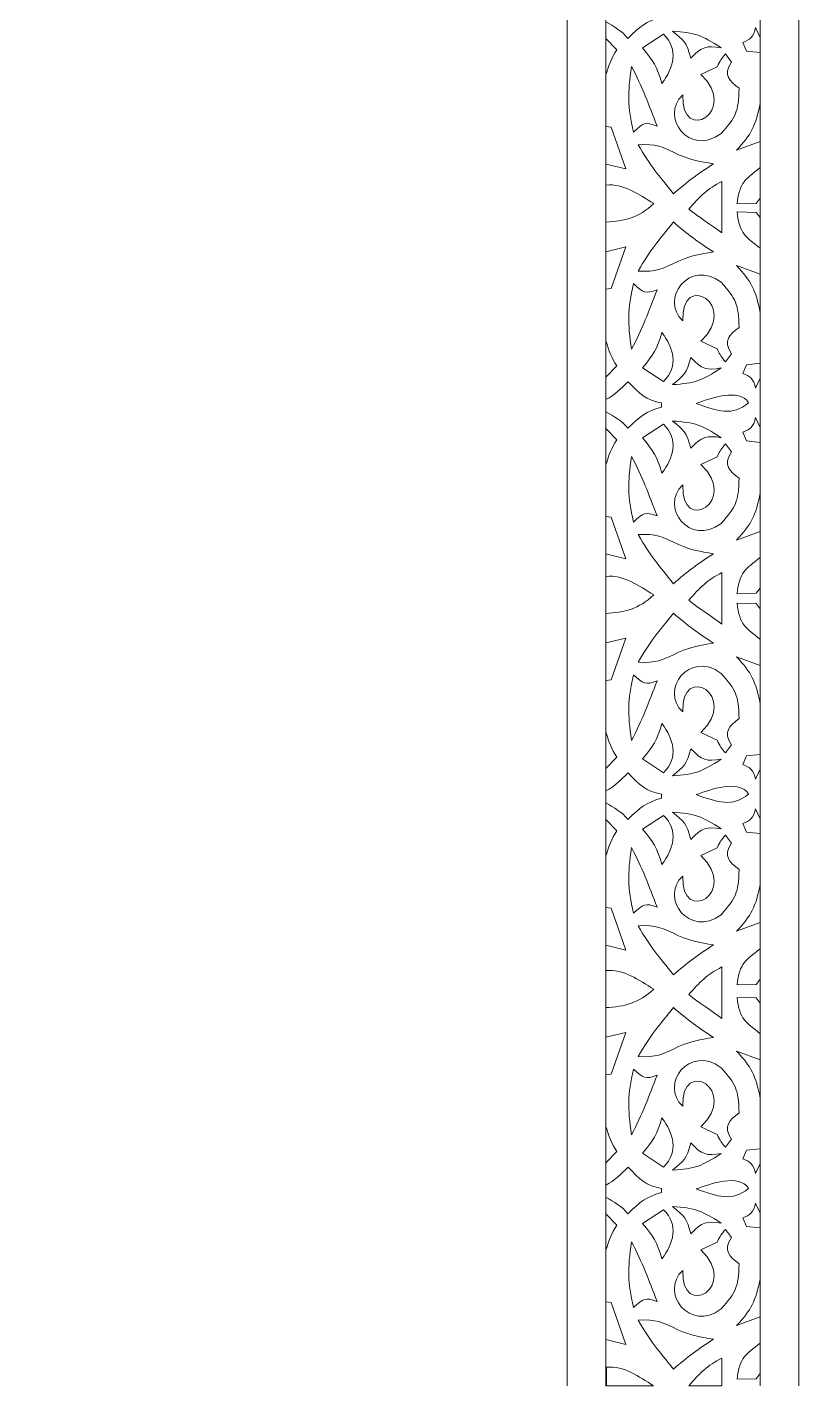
# Model space of a CAD drawing. Header units: millimetres. Extents: x -420 to 580, y -831 to 819.
# Drawn here: x 80 to 580, y -831 to 49 of the extents above; entities that cross this region are included whole.
import ezdxf

# ---------------------------------------------------------------- set-up
doc = ezdxf.new("R2010")
doc.units = ezdxf.units.MM
doc.header["$MEASUREMENT"] = 0
doc.layers.add('Katman 1', color=7, linetype='Continuous')

msp = doc.modelspace()

# ---------------------------------------------------------------- linework, layer by layer
at = {"layer": 'Katman 1', "color": 250, "lineweight": 20}
for points, knots in [([(-419.8994, -831.1835), (-419.8994, -831.1835), (-419.8994, 818.8165), (-419.8994, 818.8165), (-419.8994, 818.8165), (580.1006, 818.8165), (580.1006, 818.8165), (580.1006, 818.8165), (580.1006, -831.1835), (580.1006, -831.1835)], [0, 0, 0, 0, 0.33333333, 0.33333333, 0.33333333, 0.66666667, 0.66666667, 0.66666667, 1, 1, 1, 1]), ([(-394.8994, -831.1835), (-394.8994, -831.1835), (-394.8994, 793.8165), (-394.8994, 793.8165), (-394.8994, 793.8165), (555.1006, 793.8165), (555.1006, 793.8165), (555.1006, 793.8165), (555.1006, -831.1835), (555.1006, -831.1835)], [0, 0, 0, 0, 0.33333333, 0.33333333, 0.33333333, 0.66666667, 0.66666667, 0.66666667, 1, 1, 1, 1]), ([(-294.8994, -831.1835), (-294.8994, -831.1835), (-294.8994, 693.8165), (-294.8994, 693.8165), (-294.8994, 693.8165), (455.1006, 693.8165), (455.1006, 693.8165), (455.1006, 693.8165), (455.1006, -831.1835), (455.1006, -831.1835)], [0, 0, 0, 0, 0.33333333, 0.33333333, 0.33333333, 0.66666667, 0.66666667, 0.66666667, 1, 1, 1, 1]), ([(-269.8994, -831.1835), (-269.8994, -831.1835), (-269.8994, 668.8165), (-269.8994, 668.8165), (-269.8994, 668.8165), (430.1006, 668.8165), (430.1006, 668.8165), (430.1006, 668.8165), (430.1006, -831.1835), (430.1006, -831.1835)], [0, 0, 0, 0, 0.33333333, 0.33333333, 0.33333333, 0.66666667, 0.66666667, 0.66666667, 1, 1, 1, 1]), ([(455.1006, 60.812), (455.1006, 60.812), (455.1006, 52.911), (455.1006, 52.911), (459.8839, 49.8658), (465.8358, 47.1377), (469.2426, 42.1631), (477.6006, 49.8945), (480.9618, 53.1808), (491.0378, 55.9242), (491.0378, 55.9242), (491.0378, 58.6196), (491.0378, 58.6196), (481.3088, 60.1196), (476.7194, 64.9354), (469.5203, 72.3557), (464.5488, 67.9506), (460.7989, 63.553), (455.1006, 60.812)], [0, 0, 0, 0, 0.16666667, 0.16666667, 0.16666667, 0.33333333, 0.33333333, 0.33333333, 0.5, 0.5, 0.5, 0.66666667, 0.66666667, 0.66666667, 0.83333333, 0.83333333, 0.83333333, 1, 1, 1, 1]), ([(491.4367, 13.0157), (487.7928, 24.3571), (486.222, 27.1391), (478.8923, 35.9534), (478.8923, 35.9534), (492.4677, 44.8391), (492.4677, 44.8391), (502.5066, 34.6732), (498.8852, 23.1673), (491.4367, 13.0157)], [0, 0, 0, 0, 0.33333333, 0.33333333, 0.33333333, 0.66666667, 0.66666667, 0.66666667, 1, 1, 1, 1]), ([(510.026, 29.279), (517.4819, 37.0225), (520.2031, 37.5821), (529.8073, 36.0756), (517.3866, 44.2551), (512.8119, 45.9391), (498.2085, 46.8883), (505.7361, 40.7457), (507.3785, 39.8912), (510.026, 29.279)], [0, 0, 0, 0, 0.33333333, 0.33333333, 0.33333333, 0.66666667, 0.66666667, 0.66666667, 1, 1, 1, 1]), ([(543.7302, 39.5577), (548.3555, 41.2959), (550.9517, 43.1262), (551.951, 49.1346), (551.951, 49.1346), (555.0338, 42.647), (555.0338, 42.647), (555.0338, 42.647), (555.0338, 33.0205), (555.0338, 33.0205), (555.0338, 33.0205), (546.2992, 33.9968), (546.2992, 33.9968), (546.2992, 33.9968), (543.7302, 39.5577), (543.7302, 39.5577)], [0, 0, 0, 0, 0.2, 0.2, 0.2, 0.4, 0.4, 0.4, 0.6, 0.6, 0.6, 0.8, 0.8, 0.8, 1, 1, 1, 1]), ([(455.1006, 18.5623), (455.1006, 18.5623), (455.1006, 42.0679), (455.1006, 42.0679), (455.1006, 42.0679), (462.1236, 34.7055), (462.1236, 34.7055), (458.6309, 29.2698), (457.0299, 25.1046), (455.1006, 18.5623)], [0, 0, 0, 0, 0.33333333, 0.33333333, 0.33333333, 0.66666667, 0.66666667, 0.66666667, 1, 1, 1, 1]), ([(504.8879, 5.4911), (489.6608, -8.5116), (509.1853, -34.925), (529.8073, -19.5326), (539.3576, -8.4582), (541.0071, -5.8057), (541.3679, 9.8162), (535.1208, 14.677), (530.8066, 18.0253), (536.4868, 26.8076), (536.4868, 26.8076), (532.6333, 32.0594), (532.6333, 32.0594), (529.537, 28.6463), (529.2974, 28.1203), (527.2383, 23.7182), (527.2383, 23.7182), (516.7054, 18.7753), (516.7054, 18.7753), (541.6233, -4.947), (503.8461, -27.0752), (504.8879, 5.4911)], [0, 0, 0, 0, 0.14285714, 0.14285714, 0.14285714, 0.28571429, 0.28571429, 0.28571429, 0.42857143, 0.42857143, 0.42857143, 0.57142857, 0.57142857, 0.57142857, 0.71428571, 0.71428571, 0.71428571, 0.85714286, 0.85714286, 0.85714286, 1, 1, 1, 1]), ([(488.3435, -14.6748), (480.4507, -11.8831), (479.6511, -12.4922), (472.8778, -18.601), (469.2058, -1.617), (469.1321, 6.2999), (471.675, 23.9679), (478.8007, 10.7849), (482.7277, -0.6489), (488.3435, -14.6748)], [0, 0, 0, 0, 0.33333333, 0.33333333, 0.33333333, 0.66666667, 0.66666667, 0.66666667, 1, 1, 1, 1]), ([(539.6778, -30.3026), (549.3625, -20.1121), (552.159, -14.5315), (555.0919, 0.2819), (555.0919, 0.2819), (554.9758, -24.6318), (554.9758, -24.6318), (554.9758, -24.6318), (539.6778, -30.3026), (539.6778, -30.3026)], [0, 0, 0, 0, 0.33333333, 0.33333333, 0.33333333, 0.66666667, 0.66666667, 0.66666667, 1, 1, 1, 1]), ([(467.9777, -42.4487), (467.9777, -42.4487), (455.1006, -39.2739), (455.1006, -39.2739), (455.1006, -39.2739), (455.1006, -14.9648), (455.1006, -14.9648), (455.1006, -14.9648), (458.5264, -15.3781), (458.5264, -15.3781), (458.5264, -15.3781), (467.9777, -42.4487), (467.9777, -42.4487)], [0, 0, 0, 0, 0.25, 0.25, 0.25, 0.5, 0.5, 0.5, 0.75, 0.75, 0.75, 1, 1, 1, 1]), ([(524.7862, -39.1122), (515.5466, -37.6447), (510.9991, -36.879), (502.1789, -33.2424), (491.1402, -27.7595), (487.8551, -26.2257), (475.975, -26.7548), (483.8935, -40.721), (489.4633, -46.4947), (498.8392, -58.575), (507.6461, -50.6937), (515.2718, -45.3097), (524.7862, -39.1122)], [0, 0, 0, 0, 0.25, 0.25, 0.25, 0.5, 0.5, 0.5, 0.75, 0.75, 0.75, 1, 1, 1, 1]), ([(552.5316, -64.7537), (552.5316, -64.7537), (555.1006, -61.3554), (555.1006, -61.3554), (555.1006, -61.3554), (555.1006, -41.5837), (555.1006, -41.5837), (545.6746, -49.2736), (541.7123, -50.4362), (540.1239, -65.0799), (540.1239, -65.0799), (552.5316, -64.7537), (552.5316, -64.7537)], [0, 0, 0, 0, 0.25, 0.25, 0.25, 0.5, 0.5, 0.5, 0.75, 0.75, 0.75, 1, 1, 1, 1]), ([(486.0572, -64.9226), (476.3678, -58.9146), (466.4479, -51.8131), (455.1006, -52.8627), (455.1006, -52.8627), (455.1006, -76.9373), (455.1006, -76.9373), (466.998, -76.2036), (476.2399, -74.1619), (486.0572, -64.9226)], [0, 0, 0, 0, 0.33333333, 0.33333333, 0.33333333, 0.66666667, 0.66666667, 0.66666667, 1, 1, 1, 1]), ([(530.1812, -50.5441), (530.1812, -50.5441), (530.1812, -83.909), (530.1812, -83.909), (523.1461, -78.6838), (515.666, -73.9199), (508.8584, -68.4623), (515.9637, -60.2344), (520.8183, -55.3696), (530.1812, -50.5441)], [0, 0, 0, 0, 0.33333333, 0.33333333, 0.33333333, 0.66666667, 0.66666667, 0.66666667, 1, 1, 1, 1]), ([(552.5316, -70.6248), (552.5316, -70.6248), (555.1006, -74.0231), (555.1006, -74.0231), (555.1006, -74.0231), (555.1006, -93.7949), (555.1006, -93.7949), (545.6746, -86.1049), (541.7123, -84.9424), (540.1239, -70.2987), (540.1239, -70.2987), (552.5316, -70.6248), (552.5316, -70.6248)], [0, 0, 0, 0, 0.25, 0.25, 0.25, 0.5, 0.5, 0.5, 0.75, 0.75, 0.75, 1, 1, 1, 1]), ([(524.7862, -96.2664), (515.5466, -97.7339), (510.9991, -98.4996), (502.1789, -102.1361), (491.1402, -107.6191), (487.8551, -109.1529), (475.975, -108.6238), (483.8935, -94.6576), (489.4633, -88.8839), (498.8392, -76.8035), (507.6461, -84.6849), (515.2718, -90.0689), (524.7862, -96.2664)], [0, 0, 0, 0, 0.25, 0.25, 0.25, 0.5, 0.5, 0.5, 0.75, 0.75, 0.75, 1, 1, 1, 1]), ([(467.9777, -92.9299), (467.9777, -92.9299), (455.1006, -96.1047), (455.1006, -96.1047), (455.1006, -96.1047), (455.1006, -120.4138), (455.1006, -120.4138), (455.1006, -120.4138), (458.5264, -120.0005), (458.5264, -120.0005), (458.5264, -120.0005), (467.9777, -92.9299), (467.9777, -92.9299)], [0, 0, 0, 0, 0.25, 0.25, 0.25, 0.5, 0.5, 0.5, 0.75, 0.75, 0.75, 1, 1, 1, 1]), ([(504.8879, -140.8696), (489.6608, -126.867), (509.1853, -100.4535), (529.8073, -115.846), (539.3576, -126.9204), (541.0071, -129.5729), (541.3679, -145.1947), (535.1208, -150.0556), (530.8066, -153.4039), (536.4868, -162.1862), (536.4868, -162.1862), (532.6333, -167.438), (532.6333, -167.438), (529.537, -164.0249), (529.2974, -163.4988), (527.2383, -159.0968), (527.2383, -159.0968), (516.7054, -154.1538), (516.7054, -154.1538), (541.6233, -130.4316), (503.8461, -108.3034), (504.8879, -140.8696)], [0, 0, 0, 0, 0.14285714, 0.14285714, 0.14285714, 0.28571429, 0.28571429, 0.28571429, 0.42857143, 0.42857143, 0.42857143, 0.57142857, 0.57142857, 0.57142857, 0.71428571, 0.71428571, 0.71428571, 0.85714286, 0.85714286, 0.85714286, 1, 1, 1, 1]), ([(539.6778, -105.076), (549.3625, -115.2664), (552.159, -120.8471), (555.0919, -135.6604), (555.0919, -135.6604), (554.9758, -110.7468), (554.9758, -110.7468), (554.9758, -110.7468), (539.6778, -105.076), (539.6778, -105.076)], [0, 0, 0, 0, 0.33333333, 0.33333333, 0.33333333, 0.66666667, 0.66666667, 0.66666667, 1, 1, 1, 1]), ([(488.3435, -120.7038), (480.4507, -123.4955), (479.6511, -122.8864), (472.8778, -116.7776), (469.2058, -133.7616), (469.1321, -141.6785), (471.675, -159.3465), (478.8007, -146.1634), (482.7277, -134.7297), (488.3435, -120.7038)], [0, 0, 0, 0, 0.33333333, 0.33333333, 0.33333333, 0.66666667, 0.66666667, 0.66666667, 1, 1, 1, 1]), ([(491.4367, -148.3943), (487.7928, -159.7357), (486.222, -162.5177), (478.8923, -171.332), (478.8923, -171.332), (492.4677, -180.2177), (492.4677, -180.2177), (502.5066, -170.0517), (498.8852, -158.5458), (491.4367, -148.3943)], [0, 0, 0, 0, 0.33333333, 0.33333333, 0.33333333, 0.66666667, 0.66666667, 0.66666667, 1, 1, 1, 1]), ([(455.1006, -153.9409), (455.1006, -153.9409), (455.1006, -177.4464), (455.1006, -177.4464), (455.1006, -177.4464), (462.1236, -170.0841), (462.1236, -170.0841), (458.6309, -164.6484), (457.0299, -160.4832), (455.1006, -153.9409)], [0, 0, 0, 0, 0.33333333, 0.33333333, 0.33333333, 0.66666667, 0.66666667, 0.66666667, 1, 1, 1, 1]), ([(510.026, -164.6576), (517.4819, -172.4011), (520.2031, -172.9606), (529.8073, -171.4542), (517.3866, -179.6336), (512.8119, -181.3177), (498.2085, -182.2669), (505.7361, -176.1242), (507.3785, -175.2698), (510.026, -164.6576)], [0, 0, 0, 0, 0.33333333, 0.33333333, 0.33333333, 0.66666667, 0.66666667, 0.66666667, 1, 1, 1, 1]), ([(543.7302, -174.9362), (548.3555, -176.6745), (550.9517, -178.5048), (551.951, -184.5132), (551.951, -184.5132), (555.0338, -178.0256), (555.0338, -178.0256), (555.0338, -178.0256), (555.0338, -168.3991), (555.0338, -168.3991), (555.0338, -168.3991), (546.2992, -169.3754), (546.2992, -169.3754), (546.2992, -169.3754), (543.7302, -174.9362), (543.7302, -174.9362)], [0, 0, 0, 0, 0.2, 0.2, 0.2, 0.4, 0.4, 0.4, 0.6, 0.6, 0.6, 0.8, 0.8, 0.8, 1, 1, 1, 1]), ([(455.1006, -191.9031), (455.1006, -191.9031), (455.1006, -199.8042), (455.1006, -199.8042), (459.8839, -202.8494), (465.8358, -205.5775), (469.2426, -210.5521), (477.6006, -202.8207), (480.9618, -199.5344), (491.0378, -196.7909), (491.0378, -196.7909), (491.0378, -194.0955), (491.0378, -194.0955), (481.3088, -192.5956), (476.7194, -187.7798), (469.5203, -180.3594), (464.5488, -184.7646), (460.7989, -189.1621), (455.1006, -191.9031)], [0, 0, 0, 0, 0.16666667, 0.16666667, 0.16666667, 0.33333333, 0.33333333, 0.33333333, 0.5, 0.5, 0.5, 0.66666667, 0.66666667, 0.66666667, 0.83333333, 0.83333333, 0.83333333, 1, 1, 1, 1]), ([(547.5933, -194.0469), (537.1494, -202.9576), (527.3468, -199.3069), (513.5689, -194.4601), (522.21, -191.3057), (541.5804, -184.1869), (547.5933, -194.0469)], [0, 0, 0, 0, 0.5, 0.5, 0.5, 1, 1, 1, 1]), ([(455.1006, -234.1528), (455.1006, -234.1528), (455.1006, -210.6473), (455.1006, -210.6473), (455.1006, -210.6473), (462.1236, -218.0096), (462.1236, -218.0096), (458.6309, -223.4453), (457.0299, -227.6105), (455.1006, -234.1528)], [0, 0, 0, 0, 0.33333333, 0.33333333, 0.33333333, 0.66666667, 0.66666667, 0.66666667, 1, 1, 1, 1]), ([(491.4367, -239.6994), (487.7928, -228.3581), (486.222, -225.5761), (478.8923, -216.7618), (478.8923, -216.7618), (492.4677, -207.876), (492.4677, -207.876), (502.5066, -218.042), (498.8852, -229.5479), (491.4367, -239.6994)], [0, 0, 0, 0, 0.33333333, 0.33333333, 0.33333333, 0.66666667, 0.66666667, 0.66666667, 1, 1, 1, 1]), ([(510.026, -223.4361), (517.4819, -215.6927), (520.2031, -215.1331), (529.8073, -216.6395), (517.3866, -208.4601), (512.8119, -206.7761), (498.2085, -205.8269), (505.7361, -211.9695), (507.3785, -212.824), (510.026, -223.4361)], [0, 0, 0, 0, 0.33333333, 0.33333333, 0.33333333, 0.66666667, 0.66666667, 0.66666667, 1, 1, 1, 1]), ([(543.7302, -213.1575), (548.3555, -211.4192), (550.9517, -209.5889), (551.951, -203.5805), (551.951, -203.5805), (555.0338, -210.0681), (555.0338, -210.0681), (555.0338, -210.0681), (555.0338, -219.6947), (555.0338, -219.6947), (555.0338, -219.6947), (546.2992, -218.7183), (546.2992, -218.7183), (546.2992, -218.7183), (543.7302, -213.1575), (543.7302, -213.1575)], [0, 0, 0, 0, 0.2, 0.2, 0.2, 0.4, 0.4, 0.4, 0.6, 0.6, 0.6, 0.8, 0.8, 0.8, 1, 1, 1, 1]), ([(488.3435, -267.3899), (480.4507, -264.5983), (479.6511, -265.2074), (472.8778, -271.3162), (469.2058, -254.3321), (469.1321, -246.4152), (471.675, -228.7472), (478.8007, -241.9303), (482.7277, -253.364), (488.3435, -267.3899)], [0, 0, 0, 0, 0.33333333, 0.33333333, 0.33333333, 0.66666667, 0.66666667, 0.66666667, 1, 1, 1, 1]), ([(504.8879, -247.2241), (489.6608, -261.2267), (509.1853, -287.6402), (529.8073, -272.2478), (539.3576, -261.1733), (541.0071, -258.5209), (541.3679, -242.899), (535.1208, -238.0381), (530.8066, -234.6899), (536.4868, -225.9076), (536.4868, -225.9076), (532.6333, -220.6557), (532.6333, -220.6557), (529.537, -224.0688), (529.2974, -224.5949), (527.2383, -228.9969), (527.2383, -228.9969), (516.7054, -233.9399), (516.7054, -233.9399), (541.6233, -257.6622), (503.8461, -279.7903), (504.8879, -247.2241)], [0, 0, 0, 0, 0.14285714, 0.14285714, 0.14285714, 0.28571429, 0.28571429, 0.28571429, 0.42857143, 0.42857143, 0.42857143, 0.57142857, 0.57142857, 0.57142857, 0.71428571, 0.71428571, 0.71428571, 0.85714286, 0.85714286, 0.85714286, 1, 1, 1, 1]), ([(539.6778, -283.0178), (549.3625, -272.8273), (552.159, -267.2466), (555.0919, -252.4333), (555.0919, -252.4333), (554.9758, -277.3469), (554.9758, -277.3469), (554.9758, -277.3469), (539.6778, -283.0178), (539.6778, -283.0178)], [0, 0, 0, 0, 0.33333333, 0.33333333, 0.33333333, 0.66666667, 0.66666667, 0.66666667, 1, 1, 1, 1]), ([(467.9777, -295.1638), (467.9777, -295.1638), (455.1006, -291.989), (455.1006, -291.989), (455.1006, -291.989), (455.1006, -267.6799), (455.1006, -267.6799), (455.1006, -267.6799), (458.5264, -268.0933), (458.5264, -268.0933), (458.5264, -268.0933), (467.9777, -295.1638), (467.9777, -295.1638)], [0, 0, 0, 0, 0.25, 0.25, 0.25, 0.5, 0.5, 0.5, 0.75, 0.75, 0.75, 1, 1, 1, 1]), ([(524.7862, -291.8274), (515.5466, -290.3598), (510.9991, -289.5941), (502.1789, -285.9576), (491.1402, -280.4746), (487.8551, -278.9409), (475.975, -279.47), (483.8935, -293.4361), (489.4633, -299.2099), (498.8392, -311.2902), (507.6461, -303.4088), (515.2718, -298.0248), (524.7862, -291.8274)], [0, 0, 0, 0, 0.25, 0.25, 0.25, 0.5, 0.5, 0.5, 0.75, 0.75, 0.75, 1, 1, 1, 1]), ([(552.5316, -317.4689), (552.5316, -317.4689), (555.1006, -314.0706), (555.1006, -314.0706), (555.1006, -314.0706), (555.1006, -294.2988), (555.1006, -294.2988), (545.6746, -301.9888), (541.7123, -303.1513), (540.1239, -317.795), (540.1239, -317.795), (552.5316, -317.4689), (552.5316, -317.4689)], [0, 0, 0, 0, 0.25, 0.25, 0.25, 0.5, 0.5, 0.5, 0.75, 0.75, 0.75, 1, 1, 1, 1]), ([(486.0572, -318.5632), (476.3678, -312.5552), (466.4479, -305.4537), (455.1006, -306.5033), (455.1006, -306.5033), (455.1006, -330.5779), (455.1006, -330.5779), (466.998, -329.8442), (476.2399, -327.8025), (486.0572, -318.5632)], [0, 0, 0, 0, 0.33333333, 0.33333333, 0.33333333, 0.66666667, 0.66666667, 0.66666667, 1, 1, 1, 1]), ([(530.1812, -304.0916), (530.1812, -304.0916), (530.1812, -337.4565), (530.1812, -337.4565), (523.1461, -332.2312), (515.666, -327.4673), (508.8584, -322.0098), (515.9637, -313.7818), (520.8183, -308.917), (530.1812, -304.0916)], [0, 0, 0, 0, 0.33333333, 0.33333333, 0.33333333, 0.66666667, 0.66666667, 0.66666667, 1, 1, 1, 1]), ([(552.5316, -324.1723), (552.5316, -324.1723), (555.1006, -327.5706), (555.1006, -327.5706), (555.1006, -327.5706), (555.1006, -347.3424), (555.1006, -347.3424), (545.6746, -339.6524), (541.7123, -338.4899), (540.1239, -323.8462), (540.1239, -323.8462), (552.5316, -324.1723), (552.5316, -324.1723)], [0, 0, 0, 0, 0.25, 0.25, 0.25, 0.5, 0.5, 0.5, 0.75, 0.75, 0.75, 1, 1, 1, 1]), ([(524.7862, -349.8138), (515.5466, -351.2814), (510.9991, -352.0471), (502.1789, -355.6836), (491.1402, -361.1666), (487.8551, -362.7003), (475.975, -362.1712), (483.8935, -348.2051), (489.4633, -342.4313), (498.8392, -330.351), (507.6461, -338.2323), (515.2718, -343.6164), (524.7862, -349.8138)], [0, 0, 0, 0, 0.25, 0.25, 0.25, 0.5, 0.5, 0.5, 0.75, 0.75, 0.75, 1, 1, 1, 1]), ([(467.9777, -346.4774), (467.9777, -346.4774), (455.1006, -349.6522), (455.1006, -349.6522), (455.1006, -349.6522), (455.1006, -373.9613), (455.1006, -373.9613), (455.1006, -373.9613), (458.5264, -373.5479), (458.5264, -373.5479), (458.5264, -373.5479), (467.9777, -346.4774), (467.9777, -346.4774)], [0, 0, 0, 0, 0.25, 0.25, 0.25, 0.5, 0.5, 0.5, 0.75, 0.75, 0.75, 1, 1, 1, 1]), ([(504.8879, -394.4171), (489.6608, -380.4145), (509.1853, -354.001), (529.8073, -369.3935), (539.3576, -380.4679), (541.0071, -383.1204), (541.3679, -398.7422), (535.1208, -403.6031), (530.8066, -406.9514), (536.4868, -415.7337), (536.4868, -415.7337), (532.6333, -420.9855), (532.6333, -420.9855), (529.537, -417.5724), (529.2974, -417.0463), (527.2383, -412.6443), (527.2383, -412.6443), (516.7054, -407.7014), (516.7054, -407.7014), (541.6233, -383.9791), (503.8461, -361.8509), (504.8879, -394.4171)], [0, 0, 0, 0, 0.14285714, 0.14285714, 0.14285714, 0.28571429, 0.28571429, 0.28571429, 0.42857143, 0.42857143, 0.42857143, 0.57142857, 0.57142857, 0.57142857, 0.71428571, 0.71428571, 0.71428571, 0.85714286, 0.85714286, 0.85714286, 1, 1, 1, 1]), ([(539.6778, -358.6235), (549.3625, -368.8139), (552.159, -374.3946), (555.0919, -389.2079), (555.0919, -389.2079), (554.9758, -364.2943), (554.9758, -364.2943), (554.9758, -364.2943), (539.6778, -358.6235), (539.6778, -358.6235)], [0, 0, 0, 0, 0.33333333, 0.33333333, 0.33333333, 0.66666667, 0.66666667, 0.66666667, 1, 1, 1, 1]), ([(488.3435, -374.2513), (480.4507, -377.043), (479.6511, -376.4339), (472.8778, -370.3251), (469.2058, -387.3091), (469.1321, -395.226), (471.675, -412.894), (478.8007, -399.7109), (482.7277, -388.2772), (488.3435, -374.2513)], [0, 0, 0, 0, 0.33333333, 0.33333333, 0.33333333, 0.66666667, 0.66666667, 0.66666667, 1, 1, 1, 1]), ([(491.4367, -401.9418), (487.7928, -413.2832), (486.222, -416.0652), (478.8923, -424.8795), (478.8923, -424.8795), (492.4677, -433.7652), (492.4677, -433.7652), (502.5066, -423.5992), (498.8852, -412.0933), (491.4367, -401.9418)], [0, 0, 0, 0, 0.33333333, 0.33333333, 0.33333333, 0.66666667, 0.66666667, 0.66666667, 1, 1, 1, 1]), ([(455.1006, -407.4884), (455.1006, -407.4884), (455.1006, -430.9939), (455.1006, -430.9939), (455.1006, -430.9939), (462.1236, -423.6316), (462.1236, -423.6316), (458.6309, -418.1959), (457.0299, -414.0307), (455.1006, -407.4884)], [0, 0, 0, 0, 0.33333333, 0.33333333, 0.33333333, 0.66666667, 0.66666667, 0.66666667, 1, 1, 1, 1]), ([(510.026, -418.2051), (517.4819, -425.9486), (520.2031, -426.5081), (529.8073, -425.0017), (517.3866, -433.1811), (512.8119, -434.8652), (498.2085, -435.8144), (505.7361, -429.6717), (507.3785, -428.8173), (510.026, -418.2051)], [0, 0, 0, 0, 0.33333333, 0.33333333, 0.33333333, 0.66666667, 0.66666667, 0.66666667, 1, 1, 1, 1]), ([(543.7302, -428.4837), (548.3555, -430.222), (550.9517, -432.0523), (551.951, -438.0607), (551.951, -438.0607), (555.0338, -431.5731), (555.0338, -431.5731), (555.0338, -431.5731), (555.0338, -421.9466), (555.0338, -421.9466), (555.0338, -421.9466), (546.2992, -422.9229), (546.2992, -422.9229), (546.2992, -422.9229), (543.7302, -428.4837), (543.7302, -428.4837)], [0, 0, 0, 0, 0.2, 0.2, 0.2, 0.4, 0.4, 0.4, 0.6, 0.6, 0.6, 0.8, 0.8, 0.8, 1, 1, 1, 1]), ([(455.1006, -445.4506), (455.1006, -445.4506), (455.1006, -453.3517), (455.1006, -453.3517), (459.8839, -456.3969), (465.8358, -459.125), (469.2426, -464.0996), (477.6006, -456.3682), (480.9618, -453.0819), (491.0378, -450.3384), (491.0378, -450.3384), (491.0378, -447.643), (491.0378, -447.643), (481.3088, -446.1431), (476.7194, -441.3273), (469.5203, -433.9069), (464.5488, -438.3121), (460.7989, -442.7096), (455.1006, -445.4506)], [0, 0, 0, 0, 0.16666667, 0.16666667, 0.16666667, 0.33333333, 0.33333333, 0.33333333, 0.5, 0.5, 0.5, 0.66666667, 0.66666667, 0.66666667, 0.83333333, 0.83333333, 0.83333333, 1, 1, 1, 1]), ([(547.5933, -447.5944), (537.1494, -456.5051), (527.3468, -452.8544), (513.5689, -448.0076), (522.21, -444.8532), (541.5804, -437.7344), (547.5933, -447.5944)], [0, 0, 0, 0, 0.5, 0.5, 0.5, 1, 1, 1, 1]), ([(543.7302, -466.705), (548.3555, -464.9668), (550.9517, -463.1365), (551.951, -457.128), (551.951, -457.128), (555.0338, -463.6156), (555.0338, -463.6156), (555.0338, -463.6156), (555.0338, -473.2422), (555.0338, -473.2422), (555.0338, -473.2422), (546.2992, -472.2658), (546.2992, -472.2658), (546.2992, -472.2658), (543.7302, -466.705), (543.7302, -466.705)], [0, 0, 0, 0, 0.2, 0.2, 0.2, 0.4, 0.4, 0.4, 0.6, 0.6, 0.6, 0.8, 0.8, 0.8, 1, 1, 1, 1]), ([(455.1006, -487.7003), (455.1006, -487.7003), (455.1006, -464.1948), (455.1006, -464.1948), (455.1006, -464.1948), (462.1236, -471.5572), (462.1236, -471.5572), (458.6309, -476.9928), (457.0299, -481.158), (455.1006, -487.7003)], [0, 0, 0, 0, 0.33333333, 0.33333333, 0.33333333, 0.66666667, 0.66666667, 0.66666667, 1, 1, 1, 1]), ([(491.4367, -493.2469), (487.7928, -481.9056), (486.222, -479.1236), (478.8923, -470.3093), (478.8923, -470.3093), (492.4677, -461.4235), (492.4677, -461.4235), (502.5066, -471.5895), (498.8852, -483.0954), (491.4367, -493.2469)], [0, 0, 0, 0, 0.33333333, 0.33333333, 0.33333333, 0.66666667, 0.66666667, 0.66666667, 1, 1, 1, 1]), ([(510.026, -476.9836), (517.4819, -469.2402), (520.2031, -468.6806), (529.8073, -470.187), (517.3866, -462.0076), (512.8119, -460.3236), (498.2085, -459.3744), (505.7361, -465.517), (507.3785, -466.3715), (510.026, -476.9836)], [0, 0, 0, 0, 0.33333333, 0.33333333, 0.33333333, 0.66666667, 0.66666667, 0.66666667, 1, 1, 1, 1]), ([(504.8879, -500.7716), (489.6608, -514.7743), (509.1853, -541.1877), (529.8073, -525.7953), (539.3576, -514.7208), (541.0071, -512.0684), (541.3679, -496.4465), (535.1208, -491.5856), (530.8066, -488.2374), (536.4868, -479.4551), (536.4868, -479.4551), (532.6333, -474.2032), (532.6333, -474.2032), (529.537, -477.6163), (529.2974, -478.1424), (527.2383, -482.5445), (527.2383, -482.5445), (516.7054, -487.4874), (516.7054, -487.4874), (541.6233, -511.2097), (503.8461, -533.3378), (504.8879, -500.7716)], [0, 0, 0, 0, 0.14285714, 0.14285714, 0.14285714, 0.28571429, 0.28571429, 0.28571429, 0.42857143, 0.42857143, 0.42857143, 0.57142857, 0.57142857, 0.57142857, 0.71428571, 0.71428571, 0.71428571, 0.85714286, 0.85714286, 0.85714286, 1, 1, 1, 1]), ([(488.3435, -520.9374), (480.4507, -518.1458), (479.6511, -518.7549), (472.8778, -524.8637), (469.2058, -507.8797), (469.1321, -499.9627), (471.675, -482.2947), (478.8007, -495.4778), (482.7277, -506.9115), (488.3435, -520.9374)], [0, 0, 0, 0, 0.33333333, 0.33333333, 0.33333333, 0.66666667, 0.66666667, 0.66666667, 1, 1, 1, 1]), ([(539.6778, -536.5653), (549.3625, -526.3748), (552.159, -520.7941), (555.0919, -505.9808), (555.0919, -505.9808), (554.9758, -530.8944), (554.9758, -530.8944), (554.9758, -530.8944), (539.6778, -536.5653), (539.6778, -536.5653)], [0, 0, 0, 0, 0.33333333, 0.33333333, 0.33333333, 0.66666667, 0.66666667, 0.66666667, 1, 1, 1, 1]), ([(467.9777, -548.7113), (467.9777, -548.7113), (455.1006, -545.5365), (455.1006, -545.5365), (455.1006, -545.5365), (455.1006, -521.2274), (455.1006, -521.2274), (455.1006, -521.2274), (458.5264, -521.6408), (458.5264, -521.6408), (458.5264, -521.6408), (467.9777, -548.7113), (467.9777, -548.7113)], [0, 0, 0, 0, 0.25, 0.25, 0.25, 0.5, 0.5, 0.5, 0.75, 0.75, 0.75, 1, 1, 1, 1]), ([(524.7862, -545.3749), (515.5466, -543.9073), (510.9991, -543.1416), (502.1789, -539.5051), (491.1402, -534.0221), (487.8551, -532.4884), (475.975, -533.0175), (483.8935, -546.9836), (489.4633, -552.7574), (498.8392, -564.8377), (507.6461, -556.9564), (515.2718, -551.5723), (524.7862, -545.3749)], [0, 0, 0, 0, 0.25, 0.25, 0.25, 0.5, 0.5, 0.5, 0.75, 0.75, 0.75, 1, 1, 1, 1]), ([(552.5316, -571.0164), (552.5316, -571.0164), (555.1006, -567.6181), (555.1006, -567.6181), (555.1006, -567.6181), (555.1006, -547.8463), (555.1006, -547.8463), (545.6746, -555.5363), (541.7123, -556.6988), (540.1239, -571.3425), (540.1239, -571.3425), (552.5316, -571.0164), (552.5316, -571.0164)], [0, 0, 0, 0, 0.25, 0.25, 0.25, 0.5, 0.5, 0.5, 0.75, 0.75, 0.75, 1, 1, 1, 1]), ([(486.0572, -574.0563), (476.3678, -568.0483), (466.4479, -560.9467), (455.1006, -561.9964), (455.1006, -561.9964), (455.1006, -586.071), (455.1006, -586.071), (466.998, -585.3373), (476.2399, -583.2956), (486.0572, -574.0563)], [0, 0, 0, 0, 0.33333333, 0.33333333, 0.33333333, 0.66666667, 0.66666667, 0.66666667, 1, 1, 1, 1]), ([(530.1812, -559.6778), (530.1812, -559.6778), (530.1812, -593.0427), (530.1812, -593.0427), (523.1461, -587.8174), (515.666, -583.0536), (508.8584, -577.596), (515.9637, -569.368), (520.8183, -564.5032), (530.1812, -559.6778)], [0, 0, 0, 0, 0.33333333, 0.33333333, 0.33333333, 0.66666667, 0.66666667, 0.66666667, 1, 1, 1, 1]), ([(552.5316, -579.7585), (552.5316, -579.7585), (555.1006, -583.1568), (555.1006, -583.1568), (555.1006, -583.1568), (555.1006, -602.9286), (555.1006, -602.9286), (545.6746, -595.2386), (541.7123, -594.0761), (540.1239, -579.4324), (540.1239, -579.4324), (552.5316, -579.7585), (552.5316, -579.7585)], [0, 0, 0, 0, 0.25, 0.25, 0.25, 0.5, 0.5, 0.5, 0.75, 0.75, 0.75, 1, 1, 1, 1]), ([(524.7862, -605.4), (515.5466, -606.8676), (510.9991, -607.6333), (502.1789, -611.2698), (491.1402, -616.7528), (487.8551, -618.2865), (475.975, -617.7574), (483.8935, -603.7913), (489.4633, -598.0175), (498.8392, -585.9372), (507.6461, -593.8186), (515.2718, -599.2026), (524.7862, -605.4)], [0, 0, 0, 0, 0.25, 0.25, 0.25, 0.5, 0.5, 0.5, 0.75, 0.75, 0.75, 1, 1, 1, 1]), ([(467.9777, -602.0636), (467.9777, -602.0636), (455.1006, -605.2384), (455.1006, -605.2384), (455.1006, -605.2384), (455.1006, -629.5475), (455.1006, -629.5475), (455.1006, -629.5475), (458.5264, -629.1342), (458.5264, -629.1342), (458.5264, -629.1342), (467.9777, -602.0636), (467.9777, -602.0636)], [0, 0, 0, 0, 0.25, 0.25, 0.25, 0.5, 0.5, 0.5, 0.75, 0.75, 0.75, 1, 1, 1, 1]), ([(504.8879, -650.0033), (489.6608, -636.0007), (509.1853, -609.5872), (529.8073, -624.9796), (539.3576, -636.0541), (541.0071, -638.7065), (541.3679, -654.3284), (535.1208, -659.1893), (530.8066, -662.5375), (536.4868, -671.3198), (536.4868, -671.3198), (532.6333, -676.5717), (532.6333, -676.5717), (529.537, -673.1586), (529.2974, -672.6325), (527.2383, -668.2305), (527.2383, -668.2305), (516.7054, -663.2875), (516.7054, -663.2875), (541.6233, -639.5652), (503.8461, -617.4371), (504.8879, -650.0033)], [0, 0, 0, 0, 0.14285714, 0.14285714, 0.14285714, 0.28571429, 0.28571429, 0.28571429, 0.42857143, 0.42857143, 0.42857143, 0.57142857, 0.57142857, 0.57142857, 0.71428571, 0.71428571, 0.71428571, 0.85714286, 0.85714286, 0.85714286, 1, 1, 1, 1]), ([(539.6778, -614.2096), (549.3625, -624.4001), (552.159, -629.9808), (555.0919, -644.7941), (555.0919, -644.7941), (554.9758, -619.8805), (554.9758, -619.8805), (554.9758, -619.8805), (539.6778, -614.2096), (539.6778, -614.2096)], [0, 0, 0, 0, 0.33333333, 0.33333333, 0.33333333, 0.66666667, 0.66666667, 0.66666667, 1, 1, 1, 1]), ([(488.3435, -629.8375), (480.4507, -632.6291), (479.6511, -632.0201), (472.8778, -625.9112), (469.2058, -642.8953), (469.1321, -650.8122), (471.675, -668.4802), (478.8007, -655.2971), (482.7277, -643.8634), (488.3435, -629.8375)], [0, 0, 0, 0, 0.33333333, 0.33333333, 0.33333333, 0.66666667, 0.66666667, 0.66666667, 1, 1, 1, 1]), ([(491.4367, -657.528), (487.7928, -668.8693), (486.222, -671.6514), (478.8923, -680.4656), (478.8923, -680.4656), (492.4677, -689.3514), (492.4677, -689.3514), (502.5066, -679.1854), (498.8852, -667.6795), (491.4367, -657.528)], [0, 0, 0, 0, 0.33333333, 0.33333333, 0.33333333, 0.66666667, 0.66666667, 0.66666667, 1, 1, 1, 1]), ([(455.1006, -663.0746), (455.1006, -663.0746), (455.1006, -686.5801), (455.1006, -686.5801), (455.1006, -686.5801), (462.1236, -679.2178), (462.1236, -679.2178), (458.6309, -673.7821), (457.0299, -669.6169), (455.1006, -663.0746)], [0, 0, 0, 0, 0.33333333, 0.33333333, 0.33333333, 0.66666667, 0.66666667, 0.66666667, 1, 1, 1, 1]), ([(510.026, -673.7913), (517.4819, -681.5348), (520.2031, -682.0943), (529.8073, -680.5879), (517.3866, -688.7673), (512.8119, -690.4513), (498.2085, -691.4005), (505.7361, -685.2579), (507.3785, -684.4034), (510.026, -673.7913)], [0, 0, 0, 0, 0.33333333, 0.33333333, 0.33333333, 0.66666667, 0.66666667, 0.66666667, 1, 1, 1, 1]), ([(543.7302, -684.0699), (548.3555, -685.8082), (550.9517, -687.6385), (551.951, -693.6469), (551.951, -693.6469), (555.0338, -687.1593), (555.0338, -687.1593), (555.0338, -687.1593), (555.0338, -677.5327), (555.0338, -677.5327), (555.0338, -677.5327), (546.2992, -678.5091), (546.2992, -678.5091), (546.2992, -678.5091), (543.7302, -684.0699), (543.7302, -684.0699)], [0, 0, 0, 0, 0.2, 0.2, 0.2, 0.4, 0.4, 0.4, 0.6, 0.6, 0.6, 0.8, 0.8, 0.8, 1, 1, 1, 1]), ([(455.1006, -701.0368), (455.1006, -701.0368), (455.1006, -708.9378), (455.1006, -708.9378), (459.8839, -711.9831), (465.8358, -714.7111), (469.2426, -719.6858), (477.6006, -711.9543), (480.9618, -708.6681), (491.0378, -705.9246), (491.0378, -705.9246), (491.0378, -703.2292), (491.0378, -703.2292), (481.3088, -701.7292), (476.7194, -696.9134), (469.5203, -689.4931), (464.5488, -693.8982), (460.7989, -698.2958), (455.1006, -701.0368)], [0, 0, 0, 0, 0.16666667, 0.16666667, 0.16666667, 0.33333333, 0.33333333, 0.33333333, 0.5, 0.5, 0.5, 0.66666667, 0.66666667, 0.66666667, 0.83333333, 0.83333333, 0.83333333, 1, 1, 1, 1]), ([(547.5933, -703.1805), (537.1494, -712.0913), (527.3468, -708.4405), (513.5689, -703.5938), (522.21, -700.4394), (541.5804, -693.3206), (547.5933, -703.1805)], [0, 0, 0, 0, 0.5, 0.5, 0.5, 1, 1, 1, 1]), ([(543.7302, -722.2912), (548.3555, -720.5529), (550.9517, -718.7226), (551.951, -712.7142), (551.951, -712.7142), (555.0338, -719.2018), (555.0338, -719.2018), (555.0338, -719.2018), (555.0338, -728.8284), (555.0338, -728.8284), (555.0338, -728.8284), (546.2992, -727.852), (546.2992, -727.852), (546.2992, -727.852), (543.7302, -722.2912), (543.7302, -722.2912)], [0, 0, 0, 0, 0.2, 0.2, 0.2, 0.4, 0.4, 0.4, 0.6, 0.6, 0.6, 0.8, 0.8, 0.8, 1, 1, 1, 1]), ([(455.1006, -743.2865), (455.1006, -743.2865), (455.1006, -719.781), (455.1006, -719.781), (455.1006, -719.781), (462.1236, -727.1433), (462.1236, -727.1433), (458.6309, -732.579), (457.0299, -736.7442), (455.1006, -743.2865)], [0, 0, 0, 0, 0.33333333, 0.33333333, 0.33333333, 0.66666667, 0.66666667, 0.66666667, 1, 1, 1, 1]), ([(491.4367, -748.8331), (487.7928, -737.4918), (486.222, -734.7097), (478.8923, -725.8955), (478.8923, -725.8955), (492.4677, -717.0097), (492.4677, -717.0097), (502.5066, -727.1757), (498.8852, -738.6816), (491.4367, -748.8331)], [0, 0, 0, 0, 0.33333333, 0.33333333, 0.33333333, 0.66666667, 0.66666667, 0.66666667, 1, 1, 1, 1]), ([(510.026, -732.5698), (517.4819, -724.8263), (520.2031, -724.2668), (529.8073, -725.7732), (517.3866, -717.5938), (512.8119, -715.9097), (498.2085, -714.9605), (505.7361, -721.1032), (507.3785, -721.9576), (510.026, -732.5698)], [0, 0, 0, 0, 0.33333333, 0.33333333, 0.33333333, 0.66666667, 0.66666667, 0.66666667, 1, 1, 1, 1]), ([(504.8879, -756.3578), (489.6608, -770.3604), (509.1853, -796.7739), (529.8073, -781.3814), (539.3576, -770.307), (541.0071, -767.6545), (541.3679, -752.0327), (535.1208, -747.1718), (530.8066, -743.8235), (536.4868, -735.0413), (536.4868, -735.0413), (532.6333, -729.7894), (532.6333, -729.7894), (529.537, -733.2025), (529.2974, -733.7286), (527.2383, -738.1306), (527.2383, -738.1306), (516.7054, -743.0736), (516.7054, -743.0736), (541.6233, -766.7958), (503.8461, -788.924), (504.8879, -756.3578)], [0, 0, 0, 0, 0.14285714, 0.14285714, 0.14285714, 0.28571429, 0.28571429, 0.28571429, 0.42857143, 0.42857143, 0.42857143, 0.57142857, 0.57142857, 0.57142857, 0.71428571, 0.71428571, 0.71428571, 0.85714286, 0.85714286, 0.85714286, 1, 1, 1, 1]), ([(488.3435, -776.5236), (480.4507, -773.732), (479.6511, -774.341), (472.8778, -780.4498), (469.2058, -763.4658), (469.1321, -755.5489), (471.675, -737.8809), (478.8007, -751.064), (482.7277, -762.4977), (488.3435, -776.5236)], [0, 0, 0, 0, 0.33333333, 0.33333333, 0.33333333, 0.66666667, 0.66666667, 0.66666667, 1, 1, 1, 1]), ([(539.6778, -792.1514), (549.3625, -781.961), (552.159, -776.3803), (555.0919, -761.567), (555.0919, -761.567), (554.9758, -786.4806), (554.9758, -786.4806), (554.9758, -786.4806), (539.6778, -792.1514), (539.6778, -792.1514)], [0, 0, 0, 0, 0.33333333, 0.33333333, 0.33333333, 0.66666667, 0.66666667, 0.66666667, 1, 1, 1, 1]), ([(467.9777, -804.2975), (467.9777, -804.2975), (455.1006, -801.1227), (455.1006, -801.1227), (455.1006, -801.1227), (455.1006, -776.8136), (455.1006, -776.8136), (455.1006, -776.8136), (458.5264, -777.2269), (458.5264, -777.2269), (458.5264, -777.2269), (467.9777, -804.2975), (467.9777, -804.2975)], [0, 0, 0, 0, 0.25, 0.25, 0.25, 0.5, 0.5, 0.5, 0.75, 0.75, 0.75, 1, 1, 1, 1]), ([(524.7862, -800.961), (515.5466, -799.4935), (510.9991, -798.7278), (502.1789, -795.0913), (491.1402, -789.6083), (487.8551, -788.0745), (475.975, -788.6036), (483.8935, -802.5698), (489.4633, -808.3436), (498.8392, -820.4239), (507.6461, -812.5425), (515.2718, -807.1585), (524.7862, -800.961)], [0, 0, 0, 0, 0.25, 0.25, 0.25, 0.5, 0.5, 0.5, 0.75, 0.75, 0.75, 1, 1, 1, 1]), ([(552.5316, -826.6026), (552.5316, -826.6026), (555.1006, -823.2043), (555.1006, -823.2043), (555.1006, -823.2043), (555.1006, -803.4325), (555.1006, -803.4325), (545.6746, -811.1225), (541.7123, -812.285), (540.1239, -826.9287), (540.1239, -826.9287), (552.5316, -826.6026), (552.5316, -826.6026)], [0, 0, 0, 0, 0.25, 0.25, 0.25, 0.5, 0.5, 0.5, 0.75, 0.75, 0.75, 1, 1, 1, 1]), ([(486.0356, -831.1835), (476.4753, -825.1783), (466.6866, -818.0882), (455.4907, -819.137), (455.4907, -819.137), (455.4907, -831.1835), (455.4907, -831.1835)], [0, 0, 0, 0, 0.5, 0.5, 0.5, 1, 1, 1, 1]), ([(508.9084, -831.1835), (508.8918, -831.1702), (508.8751, -831.1568), (508.8584, -831.1434), (515.9637, -822.9155), (520.8183, -818.0507), (530.1812, -813.2252), (530.1812, -813.2252), (530.1812, -831.1835), (530.1812, -831.1835)], [0, 0, 0, 0, 0.33333333, 0.33333333, 0.33333333, 0.66666667, 0.66666667, 0.66666667, 1, 1, 1, 1])]:
    msp.add_open_spline(points, degree=3, knots=knots, dxfattribs=at)
for points in [[(486.0356, -831.1835), (486.0356, -831.1835), (455.1006, -831.1835), (455.1006, -831.1835)], [(486.0356, -831.1835), (486.0356, -831.1835), (455.1006, -831.1835), (455.1006, -831.1835)], [(530.1812, -831.1835), (530.1812, -831.1835), (508.9084, -831.1835), (508.9084, -831.1835)], [(530.1812, -831.1835), (530.1812, -831.1835), (508.9084, -831.1835), (508.9084, -831.1835)]]:
    msp.add_open_spline(points, degree=3, dxfattribs=at)

doc.saveas('drawing.dxf')
